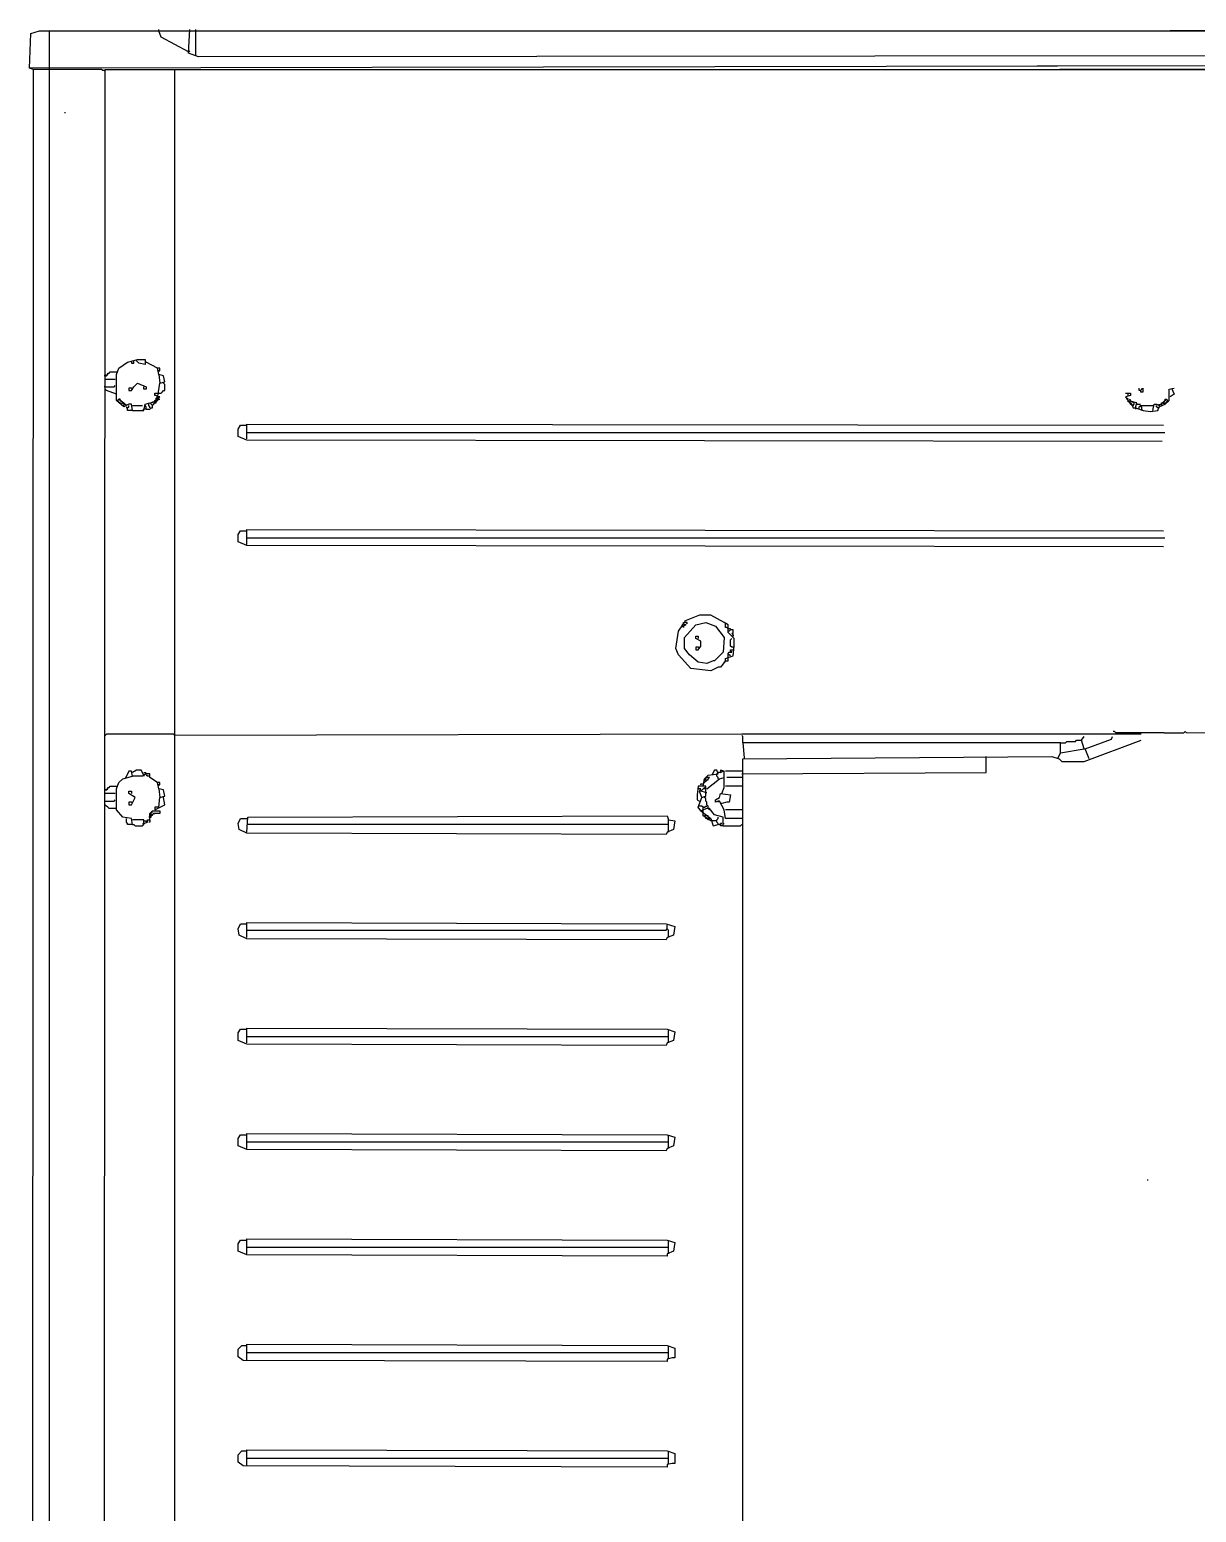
# Model space of a CAD drawing. Extents: x 3792242 to 5145247, y -1546315 to -1031918.
# Drawn here: x 3807263 to 3807927, y -1488266 to -1487422 of the extents above; entities that cross this region are included whole.
import ezdxf

# ---------------------------------------------------------------- set-up
doc = ezdxf.new("R2010")
doc.units = 0
doc.header["$MEASUREMENT"] = 0
doc.layers.add('ZZ-chladenie', color=133, linetype='CONTINUOUS')

msp = doc.modelspace()

# ---------------------------------------------------------------- linework, layer by layer
at = {"layer": 'ZZ-chladenie'}
for p, q in [((3807262.851, -1487443.984), (3807263.557, -1487424.214)), ((3807263.557, -1487424.214), (3807268.5, -1487422.802)), ((3807268.5, -1487422.802), (3807956.902, -1487422.802)), ((3807274.148, -1488488.943), (3807274.148, -1487422.802)), ((3807336.281, -1487422.802), (3807336.281, -1487422.097)), ((3807337.693, -1487426.333), (3807336.281, -1487422.802)), ((3807353.226, -1487435.512), (3807353.932, -1487422.097)), ((3807357.462, -1487436.924), (3807357.462, -1487422.097)), ((3808600.484, -1487422.802), (3807912.081, -1487422.802)), ((3807353.226, -1487434.805), (3807337.693, -1487426.333)), ((3807353.226, -1487434.805), (3807353.932, -1487434.1)), ((3807358.874, -1487437.63), (3807353.226, -1487435.512)), ((3807936.427, -1487436.924), (3807358.874, -1487437.63)), ((3808032.449, -1487442.572), (3807262.851, -1487443.984)), ((3807264.969, -1487444.69), (3807262.851, -1487443.984)), ((3807264.263, -1488977.532), (3807264.969, -1487444.69)), ((3807264.303, -1488892.135), (3807264.969, -1487444.69)), ((3807274.148, -1487444.69), (3807264.969, -1487444.69)), ((3807303.802, -1487444.69), (3807274.148, -1487444.69)), ((3807304.508, -1487445.396), (3807303.802, -1487444.69)), ((3807305.215, -1487445.396), (3807304.508, -1487445.396)), ((3807305.215, -1488867.388), (3807305.92, -1487444.69)), ((3807305.215, -1487445.396), (3807305.92, -1487445.396)), ((3807305.92, -1487444.69), (3808019.741, -1487444.69)), ((3807345.459, -1489010.01), (3807345.459, -1487444.69)), ((3807836.534, -1487442.572), (3808606.132, -1487443.984)), ((3808563.063, -1487444.69), (3807849.243, -1487444.69)), ((3807283.327, -1487469.402), (3807282.621, -1487469.402)), ((3807318.63, -1487611.319), (3807324.278, -1487609.907)), ((3807323.572, -1487610.613), (3807323.572, -1487609.907)), ((3807324.278, -1487609.907), (3807328.514, -1487609.907)), ((3807328.514, -1487609.907), (3807328.514, -1487612.731)), ((3807305.92, -1487619.085), (3807306.627, -1487618.379)), ((3807306.627, -1487619.085), (3807307.332, -1487618.379)), ((3807307.332, -1487618.379), (3807307.332, -1487617.673)), ((3807307.332, -1487617.673), (3807308.039, -1487617.673)), ((3807308.039, -1487617.673), (3807308.744, -1487616.967)), ((3807308.744, -1487616.967), (3807312.981, -1487616.967)), ((3807312.275, -1487618.379), (3807313.687, -1487614.849)), ((3807312.275, -1487629.676), (3807312.275, -1487618.379)), ((3807313.687, -1487614.849), (3807318.63, -1487611.319)), ((3807320.747, -1487611.319), (3807320.747, -1487610.613)), ((3807320.747, -1487611.319), (3807320.747, -1487612.025)), ((3807320.747, -1487612.025), (3807322.16, -1487612.025)), ((3807322.16, -1487612.025), (3807322.16, -1487610.613)), ((3807324.984, -1487612.025), (3807323.572, -1487610.613)), ((3807328.514, -1487612.731), (3807324.984, -1487612.025)), ((3807329.221, -1487611.319), (3807328.514, -1487612.025)), ((3807335.575, -1487614.849), (3807329.221, -1487611.319)), ((3807336.987, -1487614.849), (3807335.575, -1487614.849)), ((3807336.281, -1487618.379), (3807335.575, -1487614.849)), ((3807336.281, -1487616.261), (3807335.575, -1487616.261)), ((3807336.281, -1487616.261), (3807336.987, -1487616.261)), ((3807339.105, -1487619.085), (3807336.281, -1487618.379)), ((3807336.281, -1487618.379), (3807336.987, -1487623.322)), ((3807336.987, -1487616.261), (3807336.987, -1487614.849)), ((3807305.92, -1487619.085), (3807305.215, -1487619.085)), ((3807305.92, -1487625.44), (3807305.215, -1487625.44)), ((3807305.92, -1487619.085), (3807306.627, -1487619.085)), ((3807311.569, -1487621.203), (3807305.92, -1487621.203)), ((3807305.92, -1487625.44), (3807310.863, -1487625.44)), ((3807306.627, -1487627.558), (3807305.92, -1487626.852)), ((3807310.863, -1487625.44), (3807311.569, -1487624.734)), ((3807320.747, -1487626.146), (3807319.335, -1487626.146)), ((3807319.335, -1487626.146), (3807319.335, -1487627.558)), ((3807320.747, -1487627.558), (3807322.16, -1487625.44)), ((3807320.747, -1487626.146), (3807321.454, -1487626.146)), ((3807322.16, -1487625.44), (3807324.278, -1487623.322)), ((3807324.278, -1487623.322), (3807329.221, -1487625.44)), ((3807327.808, -1487626.852), (3807327.808, -1487625.44)), ((3807329.221, -1487626.852), (3807327.808, -1487626.852)), ((3807329.221, -1487625.44), (3807329.221, -1487626.852)), ((3807335.575, -1487631.794), (3807336.987, -1487623.322)), ((3807336.987, -1487623.322), (3807339.811, -1487622.616)), ((3807339.811, -1487622.616), (3807339.105, -1487619.085)), ((3807339.105, -1487623.322), (3807339.105, -1487622.616)), ((3807339.811, -1487624.028), (3807339.105, -1487623.322)), ((3807339.811, -1487627.558), (3807339.811, -1487624.028)), ((3807894.43, -1487627.558), (3807894.43, -1487626.146)), ((3807895.842, -1487626.852), (3807895.136, -1487627.558)), ((3807895.842, -1487626.146), (3807895.842, -1487626.852)), ((3807896.548, -1487628.264), (3807896.548, -1487626.146)), ((3807911.375, -1487626.852), (3807914.2, -1487626.146)), ((3807911.375, -1487633.207), (3807911.375, -1487626.852)), ((3807912.788, -1487626.146), (3807914.2, -1487629.676)), ((3807312.275, -1487629.676), (3807306.627, -1487627.558)), ((3807312.275, -1487633.207), (3807312.275, -1487629.676)), ((3807316.511, -1487636.736), (3807312.275, -1487633.207)), ((3807312.981, -1487633.207), (3807313.687, -1487632.5)), ((3807313.687, -1487633.912), (3807312.981, -1487633.207)), ((3807314.393, -1487632.5), (3807313.687, -1487632.5)), ((3807317.923, -1487636.031), (3807313.687, -1487632.5)), ((3807313.687, -1487634.619), (3807313.687, -1487633.912)), ((3807314.393, -1487634.619), (3807313.687, -1487634.619)), ((3807314.393, -1487633.207), (3807314.393, -1487632.5)), ((3807315.099, -1487633.912), (3807314.393, -1487633.207)), ((3807315.099, -1487635.324), (3807314.393, -1487634.619)), ((3807315.805, -1487634.619), (3807315.099, -1487633.912)), ((3807315.805, -1487634.619), (3807315.099, -1487635.324)), ((3807316.511, -1487634.619), (3807315.805, -1487634.619)), ((3807316.511, -1487635.324), (3807316.511, -1487634.619)), ((3807316.511, -1487635.324), (3807316.511, -1487636.031)), ((3807319.335, -1487635.324), (3807316.511, -1487636.736)), ((3807319.335, -1487627.558), (3807320.747, -1487627.558)), ((3807320.747, -1487635.324), (3807319.335, -1487635.324)), ((3807321.454, -1487638.855), (3807320.747, -1487635.324)), ((3807327.808, -1487638.855), (3807328.514, -1487635.324)), ((3807328.514, -1487635.324), (3807333.457, -1487633.912)), ((3807330.633, -1487635.324), (3807330.633, -1487634.619)), ((3807330.633, -1487636.031), (3807330.633, -1487635.324)), ((3807332.045, -1487635.324), (3807332.045, -1487634.619)), ((3807332.75, -1487636.031), (3807332.045, -1487635.324)), ((3807332.75, -1487636.031), (3807336.987, -1487631.088)), ((3807332.75, -1487634.619), (3807332.75, -1487633.912)), ((3807332.75, -1487633.912), (3807333.457, -1487633.912)), ((3807332.75, -1487636.031), (3807333.457, -1487635.324)), ((3807333.457, -1487633.912), (3807335.575, -1487631.794)), ((3807334.163, -1487633.207), (3807333.457, -1487633.912)), ((3807333.457, -1487635.324), (3807334.163, -1487634.619)), ((3807334.163, -1487630.382), (3807334.163, -1487628.97)), ((3807334.163, -1487628.97), (3807335.575, -1487628.97)), ((3807334.869, -1487630.382), (3807334.163, -1487630.382)), ((3807334.869, -1487633.912), (3807334.163, -1487633.207)), ((3807334.163, -1487634.619), (3807334.869, -1487634.619)), ((3807335.575, -1487631.088), (3807334.869, -1487630.382)), ((3807334.869, -1487631.794), (3807335.575, -1487631.088)), ((3807334.869, -1487632.5), (3807334.869, -1487631.794)), ((3807334.869, -1487633.912), (3807335.575, -1487633.207)), ((3807334.869, -1487634.619), (3807334.869, -1487633.912)), ((3807335.575, -1487628.97), (3807336.281, -1487628.97)), ((3807336.987, -1487631.088), (3807335.575, -1487631.088)), ((3807335.575, -1487633.207), (3807336.281, -1487632.5)), ((3807336.281, -1487628.97), (3807337.693, -1487628.97)), ((3807336.281, -1487632.5), (3807336.987, -1487632.5)), ((3807337.693, -1487628.97), (3807338.399, -1487628.264)), ((3807338.399, -1487628.264), (3807339.105, -1487627.558)), ((3807339.105, -1487627.558), (3807339.811, -1487627.558)), ((3807886.664, -1487628.97), (3807889.488, -1487628.97)), ((3807889.488, -1487630.382), (3807886.664, -1487631.088)), ((3807886.664, -1487631.088), (3807889.488, -1487635.324)), ((3807887.369, -1487632.5), (3807888.076, -1487631.794)), ((3807888.076, -1487633.207), (3807887.369, -1487632.5)), ((3807888.076, -1487630.382), (3807888.076, -1487628.97)), ((3807888.076, -1487633.912), (3807888.076, -1487633.207)), ((3807888.782, -1487633.912), (3807888.076, -1487633.912)), ((3807890.194, -1487633.912), (3807888.782, -1487632.5)), ((3807888.782, -1487633.912), (3807889.488, -1487633.207)), ((3807889.488, -1487634.619), (3807888.782, -1487633.912)), ((3807889.488, -1487628.97), (3807889.488, -1487630.382)), ((3807889.488, -1487633.207), (3807890.194, -1487633.912)), ((3807890.194, -1487635.324), (3807889.488, -1487634.619)), ((3807889.488, -1487635.324), (3807890.194, -1487635.324)), ((3807890.9, -1487633.912), (3807890.194, -1487633.912)), ((3807893.018, -1487634.619), (3807890.194, -1487633.912)), ((3807890.194, -1487636.031), (3807890.194, -1487635.324)), ((3807890.194, -1487635.324), (3807890.9, -1487637.443)), ((3807890.9, -1487634.619), (3807890.9, -1487633.912)), ((3807890.9, -1487636.031), (3807891.606, -1487635.324)), ((3807891.606, -1487635.324), (3807891.606, -1487634.619)), ((3807892.312, -1487637.443), (3807893.018, -1487634.619)), ((3807893.018, -1487635.324), (3807895.136, -1487635.324)), ((3807895.136, -1487627.558), (3807894.43, -1487627.558)), ((3807895.136, -1487627.558), (3807895.136, -1487628.264)), ((3807895.136, -1487628.264), (3807896.548, -1487628.264)), ((3807902.197, -1487638.855), (3807902.903, -1487635.324)), ((3807902.903, -1487635.324), (3807904.315, -1487635.324)), ((3807904.315, -1487635.324), (3807905.727, -1487636.031)), ((3807905.727, -1487636.031), (3807909.963, -1487632.5)), ((3807905.727, -1487636.031), (3807905.727, -1487635.324)), ((3807905.727, -1487636.736), (3807909.257, -1487635.324)), ((3807907.139, -1487635.324), (3807907.139, -1487634.619)), ((3807907.139, -1487634.619), (3807907.845, -1487634.619)), ((3807907.139, -1487635.324), (3807907.139, -1487636.031)), ((3807907.845, -1487634.619), (3807908.551, -1487633.912)), ((3807907.845, -1487634.619), (3807908.551, -1487635.324)), ((3807908.551, -1487633.912), (3807909.257, -1487633.207)), ((3807908.551, -1487635.324), (3807909.257, -1487634.619)), ((3807909.257, -1487633.207), (3807909.257, -1487632.5)), ((3807909.257, -1487632.5), (3807909.963, -1487632.5)), ((3807909.257, -1487635.324), (3807911.375, -1487633.207)), ((3807909.257, -1487634.619), (3807909.963, -1487634.619)), ((3807910.669, -1487633.207), (3807909.963, -1487632.5)), ((3807909.963, -1487633.912), (3807910.669, -1487633.207)), ((3807909.963, -1487634.619), (3807909.963, -1487633.912)), ((3807914.2, -1487629.676), (3807912.081, -1487631.088)), ((3807318.63, -1487637.443), (3807317.923, -1487636.736)), ((3807317.923, -1487636.736), (3807317.923, -1487637.443)), ((3807317.923, -1487637.443), (3807318.63, -1487637.443)), ((3807318.63, -1487637.443), (3807319.335, -1487636.736)), ((3807318.63, -1487638.855), (3807318.63, -1487637.443)), ((3807321.454, -1487638.855), (3807318.63, -1487638.855)), ((3807319.335, -1487636.736), (3807319.335, -1487636.031)), ((3807321.454, -1487636.031), (3807327.102, -1487636.031)), ((3807321.454, -1487638.855), (3807327.808, -1487638.855)), ((3807327.808, -1487638.148), (3807327.102, -1487638.855)), ((3807329.221, -1487638.148), (3807327.808, -1487638.148)), ((3807329.221, -1487636.736), (3807328.514, -1487636.031)), ((3807328.514, -1487636.031), (3807328.514, -1487636.736)), ((3807329.221, -1487638.148), (3807329.221, -1487636.736)), ((3807329.221, -1487638.148), (3807331.338, -1487638.148)), ((3807331.338, -1487636.736), (3807330.633, -1487636.031)), ((3807331.338, -1487637.443), (3807331.338, -1487636.736)), ((3807331.338, -1487638.148), (3807332.045, -1487637.443)), ((3807332.045, -1487637.443), (3807332.75, -1487637.443)), ((3807332.75, -1487637.443), (3807332.75, -1487636.031)), ((3807890.9, -1487636.031), (3807890.194, -1487636.031)), ((3807890.9, -1487637.443), (3807892.312, -1487637.443)), ((3807892.312, -1487637.443), (3807892.312, -1487638.148)), ((3807892.312, -1487637.443), (3807896.548, -1487638.855)), ((3807894.43, -1487636.736), (3807895.136, -1487636.031)), ((3807894.43, -1487638.148), (3807894.43, -1487636.736)), ((3807895.136, -1487636.031), (3807902.197, -1487636.031)), ((3807895.842, -1487636.736), (3807895.136, -1487636.736)), ((3807895.842, -1487638.148), (3807895.842, -1487636.736)), ((3807895.842, -1487638.148), (3807895.842, -1487638.855)), ((3807896.548, -1487638.855), (3807900.785, -1487639.561)), ((3807900.785, -1487639.561), (3807905.021, -1487638.855)), ((3807904.315, -1487636.736), (3807904.315, -1487636.031)), ((3807905.021, -1487637.443), (3807904.315, -1487636.736)), ((3807905.021, -1487638.855), (3807905.727, -1487636.736)), ((3807905.021, -1487637.443), (3807905.727, -1487637.443)), ((3807905.727, -1487637.443), (3807905.727, -1487636.736)), ((3807381.468, -1487649.446), (3807382.88, -1487647.327)), ((3807381.468, -1487653.682), (3807381.468, -1487649.446)), ((3807382.88, -1487647.327), (3807386.411, -1487647.327)), ((3807386.411, -1487655.094), (3807386.411, -1487646.622)), ((3807386.411, -1487646.622), (3807908.184, -1487647.327)), ((3807908.89, -1487651.564), (3807386.411, -1487651.564)), ((3807386.411, -1487655.8), (3807381.468, -1487653.682)), ((3807907.478, -1487656.506), (3807386.411, -1487655.8)), ((3807381.468, -1487709.46), (3807382.88, -1487707.342)), ((3807381.468, -1487713.697), (3807381.468, -1487709.46)), ((3807382.88, -1487707.342), (3807386.411, -1487707.342)), ((3807386.411, -1487715.109), (3807386.411, -1487706.636)), ((3807386.411, -1487706.636), (3807908.184, -1487707.342)), ((3807386.411, -1487715.815), (3807381.468, -1487713.697)), ((3807908.89, -1487711.578), (3807386.411, -1487711.578)), ((3807908.184, -1487716.521), (3807386.411, -1487715.815)), ((3807632.117, -1487764.532), (3807634.941, -1487760.296)), ((3807636.353, -1487761.002), (3807633.529, -1487762.414)), ((3807634.236, -1487761.002), (3807634.941, -1487760.296)), ((3807634.941, -1487761.708), (3807634.236, -1487761.002)), ((3807634.941, -1487760.296), (3807634.941, -1487759.59)), ((3807634.941, -1487759.59), (3807635.648, -1487759.59)), ((3807634.941, -1487760.296), (3807636.353, -1487761.002)), ((3807634.941, -1487761.708), (3807634.941, -1487762.414)), ((3807644.12, -1487755.354), (3807635.648, -1487758.884)), ((3807635.648, -1487758.884), (3807637.06, -1487760.296)), ((3807637.06, -1487759.59), (3807635.648, -1487759.59)), ((3807635.648, -1487768.063), (3807642.002, -1487761.002)), ((3807637.06, -1487760.296), (3807637.06, -1487759.59)), ((3807642.002, -1487761.002), (3807647.65, -1487759.59)), ((3807650.475, -1487755.354), (3807644.12, -1487755.354)), ((3807647.65, -1487759.59), (3807653.299, -1487761.708)), ((3807658.241, -1487759.59), (3807650.475, -1487755.354)), ((3807653.299, -1487761.708), (3807658.241, -1487768.063)), ((3807660.359, -1487761.002), (3807658.241, -1487759.59)), ((3807658.947, -1487761.002), (3807658.947, -1487760.296)), ((3807658.947, -1487762.414), (3807658.947, -1487761.002)), ((3807660.359, -1487765.239), (3807660.359, -1487761.002)), ((3807630.705, -1487774.417), (3807632.117, -1487764.532)), ((3807635.648, -1487774.417), (3807635.648, -1487768.063)), ((3807642.002, -1487768.768), (3807642.002, -1487767.356)), ((3807642.002, -1487767.356), (3807643.414, -1487767.356)), ((3807644.826, -1487770.18), (3807642.002, -1487768.768)), ((3807643.414, -1487767.356), (3807643.414, -1487768.768)), ((3807644.826, -1487773.005), (3807644.826, -1487770.18)), ((3807658.241, -1487768.063), (3807657.535, -1487776.535)), ((3807659.653, -1487762.414), (3807658.947, -1487762.414)), ((3807660.359, -1487763.12), (3807659.653, -1487762.414)), ((3807661.772, -1487763.12), (3807660.359, -1487763.12)), ((3807661.065, -1487764.532), (3807660.359, -1487764.532)), ((3807663.889, -1487768.768), (3807660.359, -1487765.239)), ((3807661.772, -1487763.826), (3807661.065, -1487764.532)), ((3807661.772, -1487763.826), (3807661.772, -1487763.12)), ((3807663.184, -1487763.826), (3807661.772, -1487763.826)), ((3807661.772, -1487769.475), (3807662.477, -1487768.768)), ((3807661.772, -1487773.005), (3807661.772, -1487769.475)), ((3807663.184, -1487765.944), (3807662.477, -1487765.944)), ((3807662.477, -1487765.944), (3807663.184, -1487766.651)), ((3807663.184, -1487767.356), (3807662.477, -1487767.356)), ((3807663.184, -1487765.944), (3807663.184, -1487763.826)), ((3807663.184, -1487766.651), (3807663.184, -1487767.356)), ((3807663.889, -1487773.005), (3807663.889, -1487768.768)), ((3807632.117, -1487777.947), (3807630.705, -1487774.417)), ((3807639.178, -1487785.714), (3807632.117, -1487777.947)), ((3807638.472, -1487777.947), (3807635.648, -1487774.417)), ((3807643.414, -1487782.184), (3807638.472, -1487777.947)), ((3807643.414, -1487773.711), (3807642.002, -1487773.711)), ((3807642.002, -1487773.711), (3807642.002, -1487775.123)), ((3807642.002, -1487775.123), (3807643.414, -1487775.123)), ((3807643.414, -1487775.123), (3807644.826, -1487773.005)), ((3807643.414, -1487773.711), (3807644.12, -1487773.711)), ((3807657.535, -1487776.535), (3807652.593, -1487781.478)), ((3807658.947, -1487780.066), (3807663.184, -1487778.654)), ((3807660.359, -1487777.242), (3807661.065, -1487776.535)), ((3807660.359, -1487780.066), (3807660.359, -1487777.242)), ((3807661.065, -1487777.947), (3807660.359, -1487777.947)), ((3807661.065, -1487776.535), (3807662.477, -1487776.535)), ((3807661.772, -1487778.654), (3807661.065, -1487777.947)), ((3807662.477, -1487773.711), (3807661.772, -1487773.005)), ((3807661.772, -1487775.829), (3807661.772, -1487775.123)), ((3807661.772, -1487775.123), (3807663.184, -1487775.123)), ((3807662.477, -1487776.535), (3807661.772, -1487775.829)), ((3807663.184, -1487773.711), (3807662.477, -1487773.711)), ((3807663.184, -1487778.654), (3807663.889, -1487773.005)), ((3807663.184, -1487773.711), (3807663.889, -1487773.711)), ((3807650.475, -1487787.126), (3807639.178, -1487785.714)), ((3807648.356, -1487782.89), (3807643.414, -1487782.184)), ((3807651.887, -1487781.478), (3807648.356, -1487782.89)), ((3807654.711, -1487785.008), (3807650.475, -1487787.126)), ((3807652.593, -1487781.478), (3807651.887, -1487781.478)), ((3807656.123, -1487785.008), (3807654.711, -1487785.008)), ((3807658.947, -1487781.478), (3807656.123, -1487785.008)), ((3807658.947, -1487781.478), (3807658.241, -1487782.184)), ((3807658.947, -1487781.478), (3807658.947, -1487780.066)), ((3807658.947, -1487781.478), (3807660.359, -1487781.478)), ((3807660.359, -1487781.478), (3807660.359, -1487780.066)), ((3807305.92, -1487823.841), (3807305.215, -1487823.841)), ((3807306.627, -1487823.135), (3807305.92, -1487823.841)), ((3807344.754, -1487823.135), (3807306.627, -1487823.135)), ((3807345.459, -1487823.841), (3807344.754, -1487823.135)), ((3807668.126, -1487823.135), (3807345.459, -1487823.841)), ((3807895.475, -1487823.135), (3807668.126, -1487823.135)), ((3807668.832, -1487824.547), (3807668.126, -1487823.841)), ((3807668.832, -1487828.077), (3807668.832, -1487824.547)), ((3807849.582, -1487828.077), (3807668.832, -1487828.077)), ((3807668.832, -1487828.077), (3807669.538, -1487836.55)), ((3807849.582, -1487828.077), (3807852.406, -1487828.077)), ((3807849.582, -1487833.726), (3807849.582, -1487828.077)), ((3807852.406, -1487828.077), (3807853.112, -1487827.371)), ((3807853.112, -1487827.371), (3807858.054, -1487827.371)), ((3807858.054, -1487827.371), (3807858.761, -1487826.665)), ((3807858.761, -1487826.665), (3807861.585, -1487826.665)), ((3807861.585, -1487826.665), (3807862.997, -1487824.547)), ((3807862.997, -1487831.608), (3807861.585, -1487826.665)), ((3807862.997, -1487838.668), (3807895.475, -1487826.665)), ((3807863.703, -1487831.608), (3807878.53, -1487825.959)), ((3807878.53, -1487825.959), (3807879.236, -1487824.547)), ((3807880.309, -1487821.722), (3807879.603, -1487821.722)), ((3807881.015, -1487822.429), (3807880.309, -1487821.722)), ((3807908.551, -1487822.429), (3807881.015, -1487822.429)), ((3807908.551, -1487822.429), (3807919.848, -1487822.429)), ((3807919.848, -1487822.429), (3807920.554, -1487821.722)), ((3807921.26, -1487822.429), (3807920.554, -1487821.722)), ((3807967.154, -1487823.135), (3807921.26, -1487822.429)), ((3807668.832, -1487837.256), (3807844.639, -1487835.844)), ((3807668.832, -1488982.475), (3807668.832, -1487837.256)), ((3807669.538, -1487836.55), (3807669.538, -1487837.256)), ((3807807.219, -1487836.55), (3807807.219, -1487835.844)), ((3807807.219, -1487845.022), (3807807.219, -1487836.55)), ((3807844.639, -1487835.844), (3807848.875, -1487837.256)), ((3807848.17, -1487836.55), (3807849.582, -1487833.726)), ((3807848.875, -1487837.256), (3807850.288, -1487838.668)), ((3807849.582, -1487833.726), (3807862.997, -1487831.608)), ((3807865.821, -1487837.256), (3807863.703, -1487831.608)), ((3807319.335, -1487844.316), (3807317.218, -1487848.553)), ((3807320.747, -1487844.316), (3807319.335, -1487844.316)), ((3807321.454, -1487847.141), (3807320.747, -1487844.316)), ((3807323.572, -1487843.61), (3807321.454, -1487845.022)), ((3807326.396, -1487843.61), (3807323.572, -1487843.61)), ((3807327.808, -1487846.434), (3807326.396, -1487843.61)), ((3807329.221, -1487845.729), (3807327.102, -1487847.141)), ((3807327.808, -1487845.022), (3807329.221, -1487845.022)), ((3807327.808, -1487846.434), (3807327.808, -1487847.141)), ((3807331.338, -1487845.729), (3807329.221, -1487845.729)), ((3807329.926, -1487847.141), (3807329.221, -1487846.434)), ((3807329.221, -1487846.434), (3807329.926, -1487846.434)), ((3807331.338, -1487847.847), (3807331.338, -1487845.729)), ((3807646.944, -1487848.553), (3807649.062, -1487846.434)), ((3807649.062, -1487846.434), (3807654.711, -1487845.729)), ((3807652.593, -1487843.61), (3807651.181, -1487846.434)), ((3807654.005, -1487843.61), (3807652.593, -1487843.61)), ((3807654.711, -1487845.729), (3807654.005, -1487843.61)), ((3807654.005, -1487845.729), (3807654.711, -1487845.022)), ((3807654.005, -1487846.434), (3807654.005, -1487845.729)), ((3807654.005, -1487847.141), (3807654.005, -1487846.434)), ((3807656.123, -1487845.022), (3807654.711, -1487845.022)), ((3807658.241, -1487844.316), (3807656.123, -1487843.61)), ((3807656.123, -1487843.61), (3807656.123, -1487845.022)), ((3807656.123, -1487845.022), (3807657.535, -1487844.316)), ((3807658.241, -1487853.495), (3807658.241, -1487844.316)), ((3807668.126, -1487844.316), (3807658.947, -1487844.316)), ((3807668.126, -1487845.729), (3807807.219, -1487845.022)), ((3807850.288, -1487838.668), (3807862.997, -1487838.668)), ((3807305.92, -1487854.907), (3807305.215, -1487854.907)), ((3807305.92, -1487854.907), (3807306.627, -1487854.201)), ((3807305.92, -1487854.907), (3807306.627, -1487854.907)), ((3807306.627, -1487854.907), (3807307.332, -1487854.201)), ((3807307.332, -1487854.201), (3807307.332, -1487853.495)), ((3807307.332, -1487853.495), (3807308.039, -1487853.495)), ((3807308.039, -1487853.495), (3807308.744, -1487852.789)), ((3807308.744, -1487852.789), (3807312.981, -1487852.789)), ((3807312.275, -1487854.201), (3807313.687, -1487850.671)), ((3807312.275, -1487866.204), (3807312.275, -1487854.201)), ((3807313.687, -1487850.671), (3807315.805, -1487848.553)), ((3807315.805, -1487848.553), (3807321.454, -1487847.141)), ((3807327.102, -1487847.141), (3807321.454, -1487847.141)), ((3807331.338, -1487847.141), (3807329.926, -1487847.141)), ((3807335.575, -1487850.671), (3807331.338, -1487847.847)), ((3807336.987, -1487850.671), (3807335.575, -1487850.671)), ((3807336.281, -1487854.201), (3807335.575, -1487850.671)), ((3807336.281, -1487852.083), (3807335.575, -1487852.083)), ((3807336.281, -1487852.083), (3807336.987, -1487852.083)), ((3807339.105, -1487854.907), (3807336.281, -1487854.201)), ((3807336.281, -1487854.201), (3807336.987, -1487859.144)), ((3807336.987, -1487852.083), (3807336.987, -1487850.671)), ((3807339.811, -1487858.437), (3807339.105, -1487854.907)), ((3807643.414, -1487852.789), (3807642.708, -1487857.732)), ((3807647.65, -1487852.789), (3807643.414, -1487852.789)), ((3807644.826, -1487854.201), (3807643.414, -1487854.201)), ((3807644.12, -1487855.613), (3807644.826, -1487854.201)), ((3807644.826, -1487852.083), (3807644.826, -1487851.377)), ((3807644.826, -1487851.377), (3807646.238, -1487851.377)), ((3807644.826, -1487855.613), (3807646.944, -1487853.495)), ((3807646.238, -1487851.377), (3807649.769, -1487847.847)), ((3807646.238, -1487852.789), (3807646.944, -1487848.553)), ((3807647.65, -1487854.201), (3807646.238, -1487854.201)), ((3807646.944, -1487849.259), (3807647.65, -1487848.553)), ((3807647.65, -1487849.965), (3807646.944, -1487849.259)), ((3807647.65, -1487849.965), (3807646.944, -1487849.259)), ((3807646.944, -1487853.495), (3807647.65, -1487854.201)), ((3807647.65, -1487848.553), (3807647.65, -1487847.847)), ((3807647.65, -1487847.847), (3807648.356, -1487847.847)), ((3807648.356, -1487849.259), (3807647.65, -1487849.965)), ((3807647.65, -1487858.437), (3807647.65, -1487852.789)), ((3807649.769, -1487847.847), (3807648.356, -1487847.847)), ((3807648.356, -1487854.201), (3807655.417, -1487848.553)), ((3807648.356, -1487849.259), (3807649.062, -1487849.259)), ((3807649.062, -1487849.259), (3807649.062, -1487848.553)), ((3807654.711, -1487847.847), (3807654.005, -1487847.141)), ((3807654.711, -1487848.553), (3807654.711, -1487847.847)), ((3807655.417, -1487848.553), (3807658.241, -1487847.847)), ((3807656.829, -1487857.025), (3807658.241, -1487853.495)), ((3807668.832, -1487852.789), (3807658.947, -1487852.789)), ((3807668.126, -1487847.847), (3807659.653, -1487847.847)), ((3807305.92, -1487861.261), (3807305.215, -1487861.261)), ((3807311.569, -1487857.025), (3807305.92, -1487857.025)), ((3807305.92, -1487861.261), (3807310.863, -1487861.261)), ((3807306.627, -1487864.086), (3807305.92, -1487863.38)), ((3807310.863, -1487861.261), (3807311.569, -1487860.556)), ((3807319.335, -1487857.025), (3807319.335, -1487855.613)), ((3807319.335, -1487855.613), (3807320.747, -1487855.613)), ((3807322.866, -1487859.144), (3807319.335, -1487857.025)), ((3807320.747, -1487861.968), (3807319.335, -1487861.968)), ((3807319.335, -1487861.968), (3807319.335, -1487863.38)), ((3807319.335, -1487863.38), (3807320.747, -1487863.38)), ((3807320.747, -1487855.613), (3807320.747, -1487857.025)), ((3807320.747, -1487863.38), (3807322.866, -1487859.144)), ((3807320.747, -1487861.968), (3807321.454, -1487861.968)), ((3807334.163, -1487866.204), (3807339.811, -1487863.38)), ((3807336.281, -1487864.792), (3807336.987, -1487859.144)), ((3807336.987, -1487859.144), (3807339.811, -1487858.437)), ((3807339.105, -1487859.144), (3807339.105, -1487858.437)), ((3807339.811, -1487863.38), (3807339.105, -1487859.144)), ((3807642.708, -1487857.732), (3807642.708, -1487860.556)), ((3807642.708, -1487860.556), (3807644.12, -1487861.261)), ((3807643.414, -1487864.792), (3807645.532, -1487859.144)), ((3807645.532, -1487859.144), (3807644.12, -1487855.613)), ((3807644.12, -1487861.261), (3807644.826, -1487861.261)), ((3807647.65, -1487856.319), (3807644.826, -1487855.613)), ((3807645.532, -1487859.144), (3807647.65, -1487858.437)), ((3807646.944, -1487859.144), (3807646.944, -1487858.437)), ((3807647.65, -1487859.849), (3807646.944, -1487859.144)), ((3807647.65, -1487856.319), (3807648.356, -1487856.319)), ((3807647.65, -1487861.261), (3807647.65, -1487859.849)), ((3807648.356, -1487861.968), (3807647.65, -1487861.261)), ((3807648.356, -1487863.38), (3807648.356, -1487861.968)), ((3807649.062, -1487864.086), (3807648.356, -1487863.38)), ((3807653.299, -1487860.556), (3807655.417, -1487859.144)), ((3807653.299, -1487861.968), (3807653.299, -1487860.556)), ((3807654.711, -1487861.261), (3807653.299, -1487861.968)), ((3807654.711, -1487861.261), (3807654.711, -1487861.968)), ((3807655.417, -1487861.261), (3807654.711, -1487861.261)), ((3807655.417, -1487859.144), (3807656.123, -1487857.025)), ((3807658.241, -1487866.204), (3807655.417, -1487861.261)), ((3807656.123, -1487857.025), (3807661.772, -1487857.732)), ((3807656.829, -1487862.674), (3807656.123, -1487862.674)), ((3807659.653, -1487861.968), (3807656.829, -1487862.674)), ((3807661.065, -1487861.968), (3807659.653, -1487861.968)), ((3807661.772, -1487857.732), (3807661.065, -1487861.968)), ((3807307.332, -1487864.792), (3807306.627, -1487864.086)), ((3807308.039, -1487865.498), (3807307.332, -1487864.792)), ((3807312.275, -1487865.498), (3807308.039, -1487865.498)), ((3807315.805, -1487870.44), (3807312.275, -1487866.204)), ((3807320.747, -1487871.147), (3807315.805, -1487870.44)), ((3807317.923, -1487873.264), (3807317.923, -1487871.147)), ((3807321.454, -1487874.677), (3807320.747, -1487871.147)), ((3807327.808, -1487871.852), (3807321.454, -1487871.852)), ((3807327.808, -1487874.677), (3807327.808, -1487871.852)), ((3807329.926, -1487873.264), (3807329.926, -1487871.852)), ((3807329.926, -1487871.852), (3807331.338, -1487871.852)), ((3807331.338, -1487870.44), (3807330.633, -1487870.44)), ((3807331.338, -1487868.323), (3807332.75, -1487866.91)), ((3807331.338, -1487871.852), (3807331.338, -1487868.323)), ((3807331.338, -1487870.44), (3807332.045, -1487870.44)), ((3807331.338, -1487871.852), (3807331.338, -1487873.264)), ((3807332.045, -1487868.323), (3807332.045, -1487867.616)), ((3807332.045, -1487867.616), (3807332.75, -1487867.616)), ((3807333.457, -1487868.323), (3807332.045, -1487869.735)), ((3807332.045, -1487869.735), (3807332.045, -1487868.323)), ((3807332.045, -1487869.735), (3807332.75, -1487869.028)), ((3807332.045, -1487870.44), (3807332.045, -1487869.735)), ((3807332.75, -1487866.91), (3807336.987, -1487866.91)), ((3807332.75, -1487869.028), (3807333.457, -1487868.323)), ((3807333.457, -1487868.323), (3807334.163, -1487868.323)), ((3807336.987, -1487868.323), (3807333.457, -1487868.323)), ((3807336.281, -1487864.792), (3807334.163, -1487864.792)), ((3807334.163, -1487864.792), (3807334.163, -1487866.204)), ((3807336.987, -1487866.91), (3807336.987, -1487868.323)), ((3807381.468, -1487873.971), (3807382.88, -1487871.147)), ((3807382.88, -1487871.147), (3807386.411, -1487871.147)), ((3807386.411, -1487878.913), (3807387.117, -1487870.44)), ((3807387.117, -1487870.44), (3807625.762, -1487869.735)), ((3807625.762, -1487869.735), (3807626.469, -1487871.852)), ((3807626.469, -1487878.207), (3807626.469, -1487871.852)), ((3807626.469, -1487871.852), (3807629.999, -1487872.559)), ((3807644.826, -1487866.91), (3807643.414, -1487864.792)), ((3807645.532, -1487864.086), (3807644.12, -1487864.086)), ((3807648.356, -1487865.498), (3807644.826, -1487866.91)), ((3807644.826, -1487866.91), (3807650.475, -1487871.147)), ((3807646.238, -1487864.792), (3807645.532, -1487864.086)), ((3807646.238, -1487864.792), (3807646.944, -1487864.792)), ((3807646.238, -1487866.204), (3807646.238, -1487864.792)), ((3807646.238, -1487867.616), (3807646.238, -1487866.204)), ((3807646.238, -1487869.735), (3807646.238, -1487867.616)), ((3807650.475, -1487872.559), (3807646.238, -1487869.735)), ((3807646.944, -1487864.792), (3807647.65, -1487864.086)), ((3807646.944, -1487869.735), (3807647.65, -1487869.028)), ((3807647.65, -1487870.44), (3807646.944, -1487869.735)), ((3807647.65, -1487864.086), (3807648.356, -1487864.086)), ((3807647.65, -1487869.028), (3807648.356, -1487869.735)), ((3807647.65, -1487871.147), (3807647.65, -1487870.44)), ((3807648.356, -1487871.147), (3807647.65, -1487871.147)), ((3807649.769, -1487865.498), (3807648.356, -1487865.498)), ((3807649.062, -1487869.735), (3807648.356, -1487869.735)), ((3807649.062, -1487871.852), (3807648.356, -1487871.147)), ((3807649.062, -1487865.498), (3807649.062, -1487864.086)), ((3807649.062, -1487865.498), (3807649.769, -1487866.204)), ((3807649.062, -1487870.44), (3807649.062, -1487869.735)), ((3807649.769, -1487871.147), (3807649.062, -1487870.44)), ((3807649.769, -1487871.147), (3807649.062, -1487871.852)), ((3807649.062, -1487871.852), (3807649.769, -1487871.147)), ((3807652.593, -1487869.028), (3807649.769, -1487865.498)), ((3807650.475, -1487871.147), (3807651.887, -1487875.383)), ((3807657.535, -1487870.44), (3807652.593, -1487869.028)), ((3807654.005, -1487871.852), (3807654.711, -1487871.147)), ((3807654.005, -1487873.264), (3807654.005, -1487871.852)), ((3807654.711, -1487871.147), (3807654.711, -1487870.44)), ((3807657.535, -1487875.383), (3807657.535, -1487870.44)), ((3807658.947, -1487871.147), (3807658.241, -1487866.204)), ((3807668.832, -1487866.204), (3807658.947, -1487866.204)), ((3807668.126, -1487871.147), (3807658.947, -1487871.147)), ((3807668.126, -1487871.147), (3807668.832, -1487871.147)), ((3807318.63, -1487873.971), (3807317.923, -1487873.264)), ((3807318.63, -1487874.677), (3807318.63, -1487873.971)), ((3807321.454, -1487874.677), (3807318.63, -1487874.677)), ((3807321.454, -1487874.677), (3807322.16, -1487874.677)), ((3807322.16, -1487874.677), (3807322.866, -1487875.383)), ((3807322.866, -1487875.383), (3807327.102, -1487875.383)), ((3807327.808, -1487873.971), (3807327.102, -1487874.677)), ((3807327.102, -1487875.383), (3807327.808, -1487874.677)), ((3807327.808, -1487872.559), (3807329.221, -1487872.559)), ((3807327.808, -1487873.971), (3807329.926, -1487873.264)), ((3807329.221, -1487872.559), (3807329.221, -1487873.264)), ((3807331.338, -1487873.264), (3807330.633, -1487873.264)), ((3807382.174, -1487877.501), (3807381.468, -1487873.971)), ((3807386.411, -1487879.619), (3807382.174, -1487877.501)), ((3807626.469, -1487874.677), (3807386.411, -1487874.677)), ((3807625.057, -1487880.325), (3807386.411, -1487879.619)), ((3807625.762, -1487878.913), (3807625.057, -1487880.325)), ((3807629.293, -1487877.501), (3807625.762, -1487878.913)), ((3807626.469, -1487878.207), (3807626.469, -1487878.913)), ((3807629.999, -1487872.559), (3807629.293, -1487877.501)), ((3807654.005, -1487872.559), (3807650.475, -1487872.559)), ((3807651.887, -1487875.383), (3807656.829, -1487873.971)), ((3807654.711, -1487873.971), (3807654.005, -1487873.264)), ((3807654.711, -1487874.677), (3807654.711, -1487873.971)), ((3807656.829, -1487873.971), (3807656.123, -1487873.971)), ((3807656.123, -1487873.971), (3807656.123, -1487874.677)), ((3807656.123, -1487875.383), (3807656.123, -1487874.677)), ((3807657.535, -1487875.383), (3807656.123, -1487875.383)), ((3807657.535, -1487873.971), (3807658.241, -1487873.971)), ((3807657.535, -1487875.383), (3807667.42, -1487875.383)), ((3807667.42, -1487875.383), (3807668.126, -1487874.677)), ((3807386.411, -1487938.927), (3807386.411, -1487930.455)), ((3807386.411, -1487930.455), (3807625.057, -1487931.161)), ((3807381.468, -1487933.985), (3807382.88, -1487931.161)), ((3807382.174, -1487937.515), (3807381.468, -1487933.985)), ((3807386.411, -1487939.634), (3807382.174, -1487937.515)), ((3807382.88, -1487931.161), (3807386.411, -1487931.161)), ((3807386.411, -1487934.691), (3807625.057, -1487934.691)), ((3807625.057, -1487931.161), (3807629.999, -1487932.573)), ((3807625.057, -1487934.691), (3807625.762, -1487933.985)), ((3807625.762, -1487938.927), (3807625.057, -1487940.339)), ((3807625.762, -1487933.985), (3807625.762, -1487931.867)), ((3807626.469, -1487934.691), (3807625.762, -1487933.985)), ((3807629.293, -1487937.515), (3807625.762, -1487938.927)), ((3807626.469, -1487938.222), (3807626.469, -1487934.691)), ((3807626.469, -1487938.222), (3807626.469, -1487938.927)), ((3807629.999, -1487932.573), (3807629.293, -1487937.515)), ((3807625.057, -1487940.339), (3807386.411, -1487939.634)), ((3807381.468, -1487993.293), (3807382.88, -1487991.176)), ((3807381.468, -1487997.53), (3807381.468, -1487993.293)), ((3807386.411, -1487999.648), (3807381.468, -1487997.53)), ((3807382.88, -1487991.176), (3807386.411, -1487991.176)), ((3807386.411, -1487998.942), (3807386.411, -1487990.469)), ((3807386.411, -1487990.469), (3807625.762, -1487991.176)), ((3807626.469, -1487995.412), (3807386.411, -1487995.412)), ((3807625.762, -1487991.176), (3807629.999, -1487992.588)), ((3807629.293, -1487997.53), (3807625.762, -1487998.942)), ((3807626.469, -1487998.236), (3807626.469, -1487991.881)), ((3807626.469, -1487998.236), (3807626.469, -1487998.942)), ((3807629.999, -1487992.588), (3807629.293, -1487997.53)), ((3807625.057, -1488000.355), (3807386.411, -1487999.648)), ((3807625.762, -1487998.942), (3807625.057, -1488000.355)), ((3807381.468, -1488053.308), (3807382.88, -1488051.19)), ((3807381.468, -1488057.545), (3807381.468, -1488053.308)), ((3807386.411, -1488059.663), (3807381.468, -1488057.545)), ((3807382.88, -1488051.19), (3807386.411, -1488051.19)), ((3807386.411, -1488058.957), (3807386.411, -1488050.484)), ((3807386.411, -1488050.484), (3807625.762, -1488051.19)), ((3807626.469, -1488055.426), (3807386.411, -1488055.426)), ((3807625.762, -1488051.19), (3807629.999, -1488052.602)), ((3807629.293, -1488057.545), (3807625.762, -1488058.957)), ((3807626.469, -1488058.251), (3807626.469, -1488051.896)), ((3807629.999, -1488052.602), (3807629.293, -1488057.545)), ((3807625.057, -1488060.369), (3807386.411, -1488059.663)), ((3807625.762, -1488058.957), (3807625.057, -1488060.369)), ((3807626.469, -1488058.251), (3807626.469, -1488058.957)), ((3807899.372, -1488077.314), (3807899.372, -1488076.608)), ((3807381.468, -1488113.323), (3807382.88, -1488111.205)), ((3807381.468, -1488117.559), (3807381.468, -1488113.323)), ((3807382.88, -1488111.205), (3807386.411, -1488111.205)), ((3807386.411, -1488118.971), (3807386.411, -1488110.498)), ((3807386.411, -1488110.498), (3807625.762, -1488111.205)), ((3807626.469, -1488115.441), (3807386.411, -1488115.441)), ((3807625.762, -1488111.205), (3807629.999, -1488112.617)), ((3807626.469, -1488118.265), (3807626.469, -1488111.911)), ((3807629.999, -1488112.617), (3807629.293, -1488117.559)), ((3807386.411, -1488119.677), (3807381.468, -1488117.559)), ((3807625.762, -1488120.383), (3807386.411, -1488119.677)), ((3807629.293, -1488117.559), (3807625.762, -1488118.971)), ((3807625.762, -1488118.971), (3807625.762, -1488120.383)), ((3807626.469, -1488118.265), (3807626.469, -1488118.971)), ((3807381.468, -1488173.338), (3807383.586, -1488171.219)), ((3807381.468, -1488177.574), (3807381.468, -1488173.338)), ((3807383.586, -1488171.219), (3807386.411, -1488171.219)), ((3807386.411, -1488179.692), (3807386.411, -1488170.513)), ((3807386.411, -1488170.513), (3807625.762, -1488171.219)), ((3807626.469, -1488175.455), (3807386.411, -1488175.455)), ((3807625.762, -1488171.219), (3807629.999, -1488172.631)), ((3807626.469, -1488178.986), (3807626.469, -1488171.925)), ((3807629.999, -1488172.631), (3807629.999, -1488178.28)), ((3807384.292, -1488179.692), (3807381.468, -1488177.574)), ((3807625.762, -1488180.398), (3807384.292, -1488179.692)), ((3807628.587, -1488178.28), (3807625.762, -1488178.986)), ((3807625.762, -1488178.986), (3807625.762, -1488180.398)), ((3807629.999, -1488178.28), (3807628.587, -1488178.28)), ((3807381.468, -1488233.352), (3807383.586, -1488231.234)), ((3807381.468, -1488237.588), (3807381.468, -1488233.352)), ((3807383.586, -1488231.234), (3807386.411, -1488231.234)), ((3807386.411, -1488239.706), (3807386.411, -1488230.528)), ((3807386.411, -1488230.528), (3807625.762, -1488231.234)), ((3807625.762, -1488231.234), (3807629.999, -1488232.646)), ((3807626.469, -1488239), (3807626.469, -1488231.94)), ((3807629.999, -1488232.646), (3807629.999, -1488238.294)), ((3807384.292, -1488239.706), (3807381.468, -1488237.588)), ((3807625.762, -1488240.412), (3807384.292, -1488239.706)), ((3807626.469, -1488235.47), (3807386.411, -1488235.47)), ((3807628.587, -1488238.294), (3807625.762, -1488239)), ((3807625.762, -1488239), (3807625.762, -1488240.412)), ((3807629.999, -1488238.294), (3807628.587, -1488238.294))]:
    msp.add_line(p, q, dxfattribs=at)

doc.saveas('drawing.dxf')
